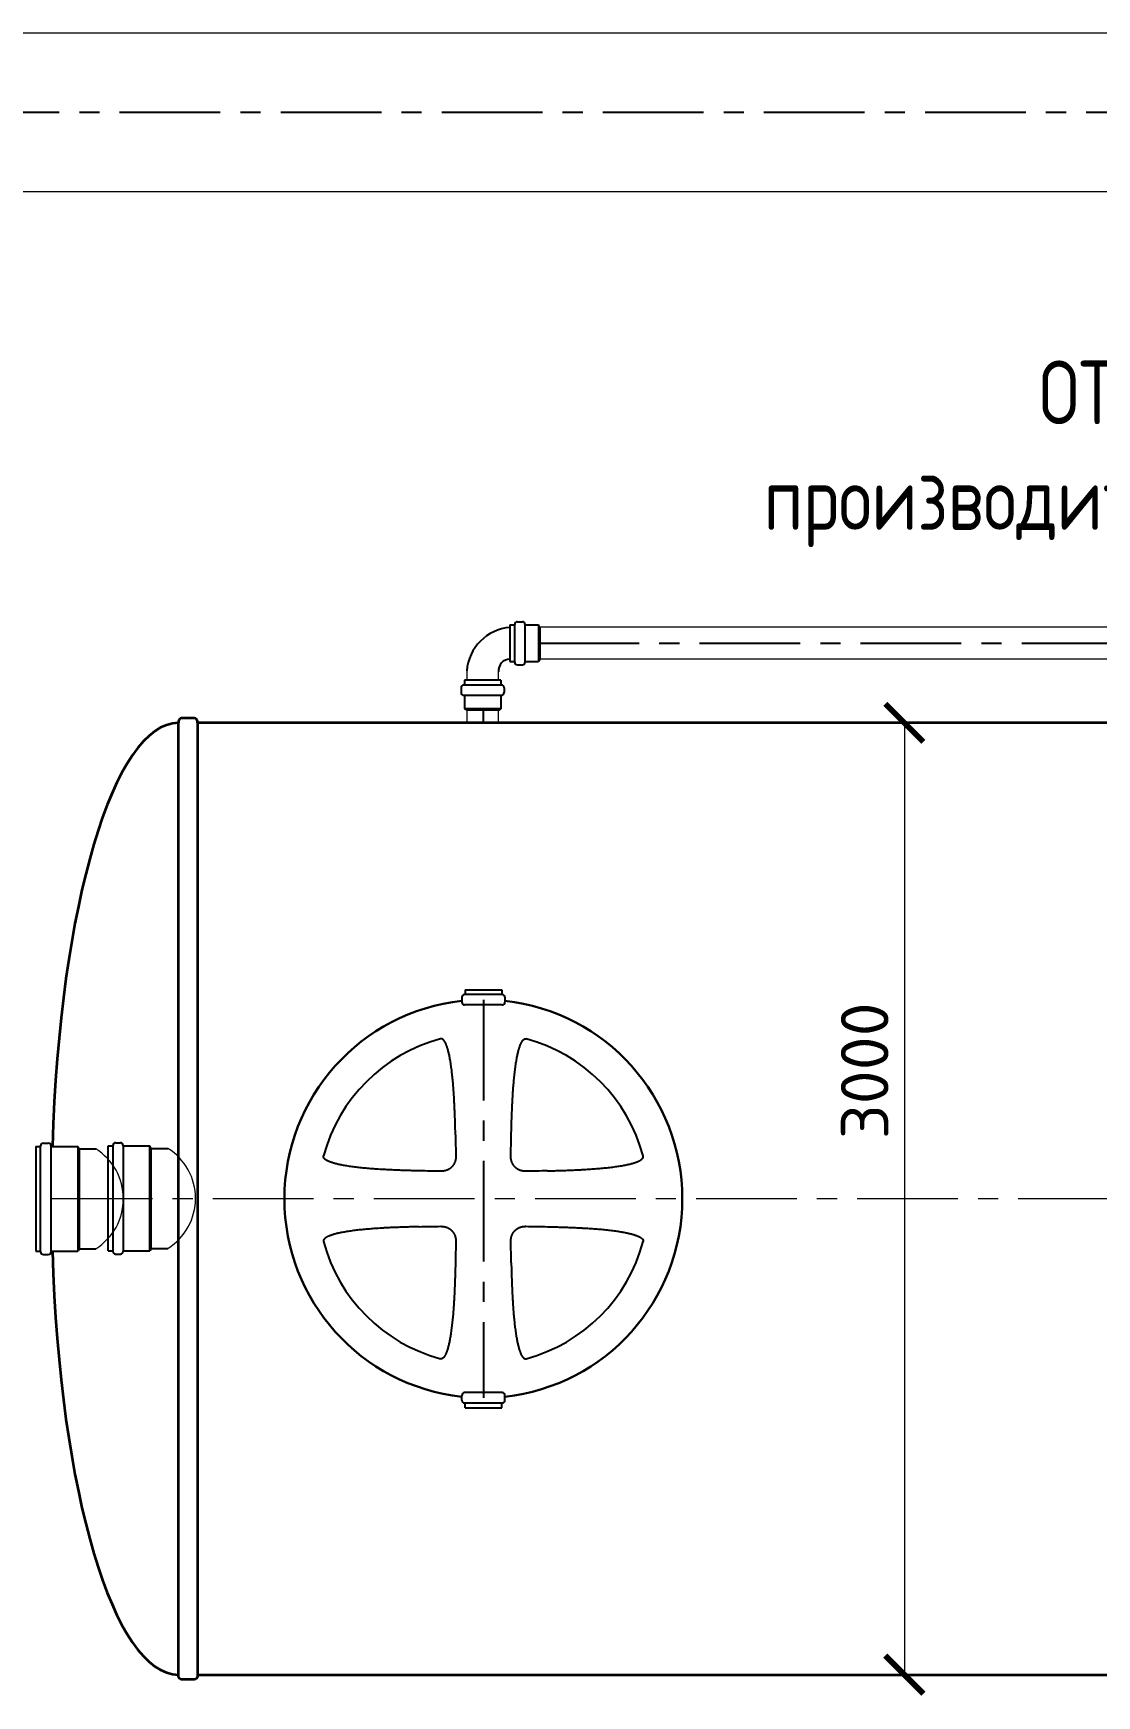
# Model space of a CAD drawing. Header units: millimetres. Extents: x 313506 to 417817, y -39276 to 9875.
# Drawn here: x 319700 to 323053, y -34477 to -29237 of the extents above; entities that cross this region are included whole.
import ezdxf

# ---------------------------------------------------------------- set-up
doc = ezdxf.new("R2010")
doc.units = ezdxf.units.MM
doc.linetypes.add('осевая', pattern=[50.8, 31.75, -6.35, 6.35, -6.35])
doc.layers.add('Mitat', color=1, linetype='Continuous')
doc.layers.add('Системный слой', color=7, linetype='Continuous')
doc.styles.add('ARTEM Arial', font='simplex.shx')
doc.styles.add('ARTEM GOST', font='GOST_A.TTF')
doc.dimstyles.new('ARTEM', dxfattribs={"dimtxt": 70, "dimasz": 50, "dimexe": 35, "dimexo": 15, "dimgap": 10, "dimtad": 1, "dimdec": 0, "dimtxsty": 'ARTEM Arial', "dimcen": 2.5, "dimclrd": 7, "dimclre": 7, "dimclrt": 7, "dimadec": 0, "dimazin": 0, "dimtfac": 1, "dimtdec": 0, "dimtmove": 0, "dimatfit": 3, "dimfxl": 1, "dimlwd": 15, "dimlwe": 15, "dimarcsym": 0})

# ---------------------------------------------------------------- blocks, each defined once
blk = doc.blocks.new('_ArchTick')
at = {"color": 0, "linetype": 'ByBlock', "const_width": 0.15}
blk.add_lwpolyline([(-0.5, -0.5), (0.5, 0.5)], dxfattribs=at)
blk = doc.blocks.new('*D348')
at = {"color": 7, "lineweight": 15, "transparency": 16777216}
for p, q in [((320232.5, -31410.4), (322496.7, -31410.4)), ((322446.7, -31410.4), (322446.7, -34410.4)), ((320232.5, -34410.4), (322496.7, -34410.4))]:
    blk.add_line(p, q, dxfattribs=at)
at = {"layer": 'Defpoints', "color": 0, "lineweight": 20, "transparency": 16777216}
for p in [(320217.5, -31410.4), (320217.5, -34410.4), (322446.7, -34410.4)]:
    blk.add_point(p, dxfattribs=at)
at = {"color": 7, "lineweight": 15, "transparency": 16777216, "xscale": 120, "yscale": 120, "zscale": 120}
for p, rotation in [((322446.7, -31410.4), 90), ((322446.7, -34410.4), 270)]:
    blk.add_blockref('_ArchTick', p, dxfattribs=dict(at, rotation=rotation))
at = {"color": 7, "lineweight": 20, "transparency": 16777216, "insert": (322321.7, -32506.8), "char_height": 150, "attachment_point": 5, "rotation": 90, "style": 'ARTEM Arial'}
blk.add_mtext('3000', dxfattribs=at)

msp = doc.modelspace()

# ---------------------------------------------------------------- linework, layer by layer
at = {"lineweight": 20}
for p, q in [((344466.3, -29236.7), (317848, -29236.7)), ((344466.3, -29736.7), (317848, -29736.7)), ((340591.7, -31109.1), (321297.2, -31109.1)), ((340591.7, -31209.1), (321297.4, -31209.1)), ((321066.9, -31246.5), (321066.9, -31275.8)), ((321166.7, -31275.8), (321166.7, -31246)), ((321066.9, -31370.1), (321066.9, -31410.4)), ((321166.4, -31410.4), (321166.4, -31370.1)), ((321069.2, -32251.6), (321069.2, -32251.6)), ((321168.1, -32251.6), (321168.1, -32251.6)), ((321069.2, -33569.1), (321069.2, -33569.1)), ((321168.1, -33569.1), (321168.1, -33569.1))]:
    msp.add_line(p, q, dxfattribs=at)
at = {"color": 1, "linetype": 'осевая', "lineweight": 25, "ltscale": 10}
for p, q in [((345689.5, -29486.7), (316861.9, -29486.7)), ((321292.9, -31159.1), (340591.7, -31159.1)), ((321119.2, -31410.4), (321119.2, -31370.1)), ((321119.1, -32283), (321119.1, -33537.7))]:
    msp.add_line(p, q, dxfattribs=at)
at = {"color": 7, "lineweight": 25}
for p, q in [((321203.1, -31101.7), (321203.1, -31217.1)), ((321203.1, -31101.7), (321218.1, -31101.7)), ((321218.1, -31218.7), (321218.1, -31100.1)), ((321226.8, -31091.4), (321242.1, -31091.4)), ((321250.8, -31218.7), (321250.8, -31100.1)), ((321250.8, -31101.7), (321292.9, -31101.7)), ((321297.4, -31109.4), (321292.9, -31101.7)), ((321203.1, -31217.1), (321218.1, -31217.1)), ((321226.8, -31227.4), (321242.1, -31227.4)), ((321250.8, -31217.1), (321292.9, -31217.1)), ((321297.4, -31209.4), (321292.9, -31217.1)), ((321174.5, -31275.8), (321059.1, -31275.8)), ((321059.1, -31275.8), (321059.1, -31290.8)), ((321174.5, -31275.8), (321174.5, -31290.8)), ((321048.8, -31299.5), (321048.8, -31314.8)), ((321057.5, -31290.8), (321176.1, -31290.8)), ((321057.5, -31323.5), (321176.1, -31323.5)), ((321059.1, -31323.5), (321059.1, -31365.7)), ((321174.5, -31323.5), (321174.5, -31365.7)), ((321184.8, -31299.5), (321184.8, -31314.8)), ((321066.8, -31370.1), (321059.1, -31365.7)), ((321166.8, -31370.1), (321174.5, -31365.7)), ((321051.2, -32275.3), (321051.2, -32290.6)), ((321178.5, -32266.6), (321059.9, -32266.6)), ((321061.5, -32251.6), (321176.9, -32251.6)), ((321061.5, -32251.6), (321061.5, -32266.6)), ((321176.9, -32251.6), (321176.9, -32266.6)), ((321187.2, -32275.3), (321187.2, -32290.6)), ((321178.5, -32299.3), (321059.9, -32299.3)), ((319708, -32745.2), (319708, -33075.6)), ((319708, -32745.2), (319723, -32745.2)), ((319723, -33077.2), (319723, -32743.6)), ((319731.7, -32734.9), (319747, -32734.9)), ((319755.7, -33077.2), (319755.7, -32743.6)), ((319755.7, -32745.2), (319840, -32745.2)), ((319844.4, -32752.9), (319840, -32745.2)), ((319935.6, -33074.3), (319935.6, -32743.9)), ((319935.6, -32743.9), (319950.6, -32743.9)), ((319950.6, -32742.3), (319950.6, -33075.9)), ((319959.3, -32733.6), (319974.6, -32733.6)), ((319983.3, -32742.3), (319983.3, -33075.9)), ((319983.3, -32743.9), (320067.6, -32743.9)), ((320072, -32751.6), (320067.6, -32743.9)), ((319844.4, -32752.9), (319896.6, -32752.9)), ((320072, -32751.6), (320124.2, -32751.6)), ((319708, -33075.6), (319723, -33075.6)), ((319731.7, -33085.9), (319747, -33085.9)), ((319755.7, -33075.6), (319840, -33075.6)), ((319844.4, -33067.9), (319840, -33075.6)), ((319844.4, -33067.9), (319896.6, -33067.9)), ((319935.6, -33074.3), (319950.6, -33074.3)), ((319959.3, -33084.6), (319974.6, -33084.6)), ((319983.3, -33074.3), (320067.6, -33074.3)), ((320072, -33066.6), (320067.6, -33074.3)), ((320072, -33066.6), (320124.2, -33066.6)), ((321051.2, -33545.4), (321051.2, -33530.1)), ((321178.5, -33521.4), (321059.9, -33521.4)), ((321187.2, -33545.4), (321187.2, -33530.1)), ((321178.5, -33554.1), (321059.9, -33554.1)), ((321061.5, -33569.1), (321061.5, -33554.1)), ((321061.5, -33569.1), (321176.9, -33569.1)), ((321176.9, -33569.1), (321176.9, -33554.1))]:
    msp.add_line(p, q, dxfattribs=at)
at = {"color": 1, "linetype": 'осевая', "lineweight": 15, "ltscale": 10}
msp.add_line((319758, -32909), (339268.1, -32911.8), dxfattribs=at)
at = {"lineweight": 35}
for points in [[(320167.5, -31395.4, 0.414214), (320157.5, -31405.4), (320157.5, -31410.4)], [(320217.5, -31410.4), (320217.5, -31405.4, 0.414214), (320207.5, -31395.4), (320167.5, -31395.4)], [(320167.5, -34425.4, -0.414214), (320157.5, -34415.4), (320157.5, -34410.4)], [(320217.5, -34410.4), (320217.5, -34415.4, -0.414214), (320207.5, -34425.4), (320167.5, -34425.4)]]:
    msp.add_lwpolyline(points, format="xyb", dxfattribs=at)
for points in [[(320157.5, -34410.4), (320157.5, -31410.4)], [(327299.2, -31410.4), (320217.5, -31410.4)], [(321066.3, -31410.4), (320217.5, -31410.4)], [(320217.5, -31410.4), (320217.5, -34410.4)], [(320217.5, -34410.4), (327299.2, -34410.4)]]:
    msp.add_lwpolyline(points, dxfattribs=at)
at = {"color": 7, "lineweight": 25}
for centre, radius, start, end in [((321214.6, -31257), 148, 94.4414, 175.9625), ((321226.8, -31100.1), 8.7, 90, 180), ((321242.1, -31100.1), 8.7, 0, 90), ((321203.4, -31246), 36.7, 90.3664, 185.2609), ((321226.8, -31218.7), 8.7, 180, 270), ((321242.1, -31218.7), 8.7, 270, 0), ((321057.5, -31299.5), 8.7, 90, 180), ((321057.5, -31314.8), 8.7, 180, 270), ((321176.1, -31299.5), 8.7, 0, 90), ((321176.1, -31314.8), 8.7, 270, 0), ((321059.9, -32275.3), 8.7, 90, 180), ((321178.5, -32275.3), 8.7, 0, 90), ((321059.9, -32290.6), 8.7, 180, 270), ((321178.5, -32290.6), 8.7, 270, 0), ((319731.7, -32743.6), 8.7, 90, 180), ((319747, -32743.6), 8.7, 0, 90), ((319959.3, -32742.3), 8.7, 90, 180), ((319974.6, -32742.3), 8.7, 0, 90), ((319731.7, -33077.2), 8.7, 180, 270), ((319747, -33077.2), 8.7, 270, 0), ((319959.3, -33075.9), 8.7, 180, 270), ((319974.6, -33075.9), 8.7, 270, 0), ((321059.9, -33530.1), 8.7, 90, 180), ((321178.5, -33530.1), 8.7, 0, 90), ((321059.9, -33545.4), 8.7, 180, 270), ((321178.5, -33545.4), 8.7, 270, 0)]:
    msp.add_arc(centre, radius, start, end, dxfattribs=at)
at = {"lineweight": 20}
for centre in [(319798.1, -32910.4), (320025.7, -32909.1)]:
    msp.add_arc(centre, 185.8, 302.0186, 57.9814, dxfattribs=at)
at = {"lineweight": 35}
for start_param, end_param in [(0, 1.46044), (1.681155, 3.141593)]:
    msp.add_ellipse((320157.5, -32910.4), major_axis=(0, 1500), ratio=0.266667, start_param=start_param, end_param=end_param, dxfattribs=at)
at = {"layer": 'Mitat', "color": 7, "lineweight": 25}
for p, q in [((321292.9, -31101.7), (321292.9, -31217.1)), ((321297.4, -31109.4), (321297.4, -31209.4)), ((321174.5, -31365.7), (321059.1, -31365.7)), ((321166.8, -31370.1), (321066.8, -31370.1)), ((319840, -32745.2), (319840, -33075.6)), ((320067.6, -33074.3), (320067.6, -32743.9)), ((319844.4, -32752.9), (319844.4, -33067.9)), ((320072, -33066.6), (320072, -32751.6))]:
    msp.add_line(p, q, dxfattribs=at)
at = {"layer": 'Системный слой', "color": 7, "lineweight": 30}
for start, end in [(96.2119, 263.7881), (276.233, 83.767)]:
    msp.add_arc((321119.1, -32910.4), 627.4, start, end, dxfattribs=at)
at = {"layer": 'Системный слой', "color": 7, "lineweight": 25}
for start, end in [(104.9943, 165.0057), (14.9943, 75.0057), (194.9943, 255.0057), (284.9943, 345.0057)]:
    msp.add_arc((321119.1, -32910.4), 521.8, start, end, dxfattribs=at)
at = {"layer": 'Системный слой', "color": 7, "lineweight": 25, "extrusion": (0, 0, -1)}
for centre, major_axis, start_param, end_param in [((319943.2, -32910.4), (0, -3187), -1.634239, -1.612784), ((322294.9, -32910.4), (0, 3187), -1.528808, -1.507354), ((321119.1, -31734.5), (-3187, 0), -1.528808, -1.507354), ((321119.1, -31734.5), (-3187, 0), -1.634239, -1.612784), ((321119.1, -34086.2), (3187, 0), -1.634239, -1.612784), ((321119.1, -34086.2), (3187, 0), -1.528808, -1.507354), ((319943.2, -32910.4), (0, -3187), -1.528808, -1.507354), ((322294.9, -32910.4), (0, 3187), -1.634239, -1.612784)]:
    msp.add_ellipse(centre, major_axis=major_axis, ratio=0.34202, start_param=start_param, end_param=end_param, dxfattribs=at)
at = {"layer": 'Системный слой', "color": 7, "lineweight": 25}
for points, knots in [([(321031, -32708.3), (321030.9, -32702.9), (321030.7, -32692), (321030.2, -32675.4), (321029.8, -32661.3), (321029.4, -32649.7), (321029, -32640.8), (321028.6, -32630.6), (321028.1, -32619.3), (321027.5, -32606.7), (321026.9, -32595.1), (321026.3, -32584.3), (321025.6, -32574.6), (321025, -32564.9), (321024.2, -32555.2), (321023.4, -32545.6), (321022.6, -32536.1), (321021.7, -32526.9), (321020.7, -32517.8), (321019.7, -32509), (321018.7, -32500.5), (321017.5, -32492.1), (321016.3, -32484.1), (321015.1, -32476.4), (321013.8, -32469.2), (321012.5, -32462.4), (321011.2, -32456.1), (321009.9, -32450.2), (321008.6, -32445), (321007.3, -32440.1), (321006, -32435.6), (321004.6, -32431.6), (321003.4, -32428), (321002.2, -32424.9), (321001, -32422.2), (320999.9, -32419.8), (320999, -32417.9), (320998, -32416.2), (320997.2, -32414.8), (320996.3, -32413.5), (320995.6, -32412.4), (320994.9, -32411.5), (320994.3, -32410.8), (320993.7, -32410.2), (320993.3, -32409.7), (320992.8, -32409.2), (320992.4, -32408.9), (320992, -32408.5), (320991.6, -32408.2), (320991.3, -32408), (320991, -32407.7), (320990.6, -32407.5), (320990.2, -32407.3), (320989.8, -32407), (320989.3, -32406.8), (320988.8, -32406.6), (320988.2, -32406.4), (320987.5, -32406.2), (320986.7, -32406.1), (320985.9, -32406), (320985.2, -32406.1), (320984.6, -32406.2), (320984.2, -32406.3), (320984.1, -32406.3)], [0, 0, 0, 0, 3.294372, 6.658592, 10.121593, 11.902894, 13.727108, 15.565806, 18.089199, 20.650882, 23.250738, 25.227925, 27.214477, 29.207845, 31.198516, 33.161939, 35.100749, 36.992852, 38.86301, 40.668913, 42.43271, 44.134312, 45.815956, 47.40632, 48.925529, 50.321905, 51.666806, 52.875385, 53.998684, 55.003566, 55.973887, 56.834853, 57.620252, 58.285215, 58.906539, 59.421027, 59.873097, 60.246259, 60.602155, 60.908041, 61.180307, 61.401463, 61.604048, 61.767517, 61.910185, 62.028901, 62.14479, 62.250718, 62.349589, 62.437156, 62.520317, 62.600986, 62.683377, 62.794474, 62.904935, 63.013803, 63.122506, 63.271682, 63.45784, 63.633238, 63.754366, 63.934896, 64, 64, 64, 64]), ([(321207.1, -32708.3), (321207.2, -32702.9), (321207.5, -32692), (321207.9, -32675.4), (321208.3, -32661.2), (321208.8, -32649.6), (321209.1, -32640.6), (321209.5, -32631.5), (321209.9, -32622.3), (321210.3, -32612.9), (321210.8, -32603.3), (321211.3, -32593.7), (321211.9, -32583.9), (321212.5, -32574.2), (321213.2, -32564.4), (321214, -32554.6), (321214.7, -32545), (321215.6, -32535.6), (321216.5, -32526.3), (321217.5, -32517.2), (321218.5, -32508.4), (321219.6, -32499.8), (321220.7, -32491.5), (321221.9, -32483.5), (321223.1, -32475.8), (321224.4, -32468.6), (321225.7, -32461.8), (321227, -32455.5), (321228.4, -32449.7), (321229.7, -32444.5), (321231, -32439.6), (321232.3, -32435.2), (321233.6, -32431.2), (321234.9, -32427.7), (321236.1, -32424.6), (321237.2, -32421.9), (321238.3, -32419.6), (321239.3, -32417.7), (321240.2, -32416.1), (321241, -32414.7), (321241.8, -32413.4), (321242.6, -32412.4), (321243.2, -32411.5), (321243.8, -32410.8), (321244.4, -32410.2), (321244.9, -32409.7), (321245.3, -32409.2), (321245.7, -32408.9), (321246.1, -32408.5), (321246.5, -32408.2), (321246.8, -32408), (321247.2, -32407.7), (321247.5, -32407.5), (321247.9, -32407.3), (321248.3, -32407), (321248.8, -32406.8), (321249.3, -32406.6), (321249.9, -32406.4), (321250.6, -32406.2), (321251.4, -32406.1), (321252.2, -32406), (321253, -32406.1), (321253.6, -32406.2), (321254, -32406.3), (321254.1, -32406.3)], [0, 0, 0, 0, 3.346522, 6.766848, 10.291529, 12.10647, 13.966728, 15.842272, 17.760329, 19.705723, 21.690551, 23.687495, 25.705597, 27.732688, 29.765616, 31.795276, 33.795524, 35.769581, 37.694349, 39.596139, 41.431301, 43.222957, 44.950628, 46.657893, 48.27186, 49.813093, 51.228677, 52.591625, 53.814671, 54.950111, 55.963708, 56.941681, 57.807329, 58.595452, 59.260387, 59.880783, 60.393124, 60.842571, 61.213062, 61.566815, 61.871519, 62.143339, 62.364996, 62.568381, 62.733225, 62.877534, 62.998106, 63.115804, 63.223386, 63.323799, 63.412733, 63.497193, 63.579124, 63.662803, 63.775637, 63.887825, 63.998395, 64.108796, 64.260302, 64.449369, 64.627508, 64.750528, 64.933879, 65, 65, 65, 65]), ([(320917, -32822.3), (320911.9, -32822.2), (320901.5, -32822), (320888.4, -32821.6), (320876.1, -32821.3), (320862.9, -32820.9), (320845.8, -32820.2), (320827.6, -32819.4), (320811.7, -32818.6), (320798.8, -32817.9), (320788.2, -32817.3), (320778.2, -32816.6), (320768.6, -32815.9), (320759, -32815.1), (320749.6, -32814.3), (320740.2, -32813.4), (320731.1, -32812.5), (320722.2, -32811.5), (320713.5, -32810.5), (320705, -32809.4), (320696.8, -32808.2), (320688.9, -32807), (320681.4, -32805.8), (320674.4, -32804.5), (320667.8, -32803.2), (320661.8, -32801.9), (320656.2, -32800.5), (320651.1, -32799.2), (320646.4, -32797.9), (320642.1, -32796.5), (320638.3, -32795.3), (320635, -32794), (320632.1, -32792.8), (320629.6, -32791.7), (320627.5, -32790.7), (320625.6, -32789.7), (320624.1, -32788.8), (320622.7, -32788), (320621.5, -32787.2), (320620.6, -32786.5), (320619.8, -32785.8), (320619.1, -32785.3), (320618.6, -32784.8), (320618.1, -32784.3), (320617.7, -32783.9), (320617.3, -32783.5), (320617, -32783.1), (320616.7, -32782.7), (320616.5, -32782.4), (320616.2, -32782), (320616, -32781.6), (320615.7, -32781.1), (320615.5, -32780.6), (320615.3, -32780.1), (320615.1, -32779.6), (320614.9, -32778.8), (320614.8, -32778), (320614.7, -32777.2), (320614.8, -32776.5), (320614.9, -32775.9), (320615, -32775.5), (320615, -32775.4)], [0, 0, 0, 0, 3.02765, 6.130095, 7.711356, 10.295721, 13.929306, 17.852185, 21.075848, 23.356556, 25.454567, 27.369743, 29.28457, 31.181263, 33.060102, 34.903414, 36.729231, 38.501691, 40.238572, 41.921872, 43.587415, 45.168284, 46.682445, 48.08064, 49.429669, 50.648002, 51.78422, 52.805921, 53.793743, 54.673452, 55.478237, 56.163293, 56.80467, 57.338103, 57.808296, 58.197357, 58.567882, 58.885925, 59.167818, 59.395948, 59.604956, 59.772794, 59.91893, 60.040332, 60.158922, 60.267663, 60.369344, 60.459616, 60.545402, 60.628157, 60.712316, 60.824376, 60.935003, 61.043224, 61.149462, 61.294441, 61.474783, 61.6447, 61.762042, 61.936931, 62, 62, 62, 62]), ([(321032.3, -32776.6), (321032.3, -32777.4), (321032.3, -32779.1), (321032.1, -32781.6), (321031.9, -32784.1), (321031.5, -32786.6), (321030.9, -32789.1), (321030.3, -32791.5), (321029.5, -32794), (321028.6, -32796.3), (321027.6, -32798.6), (321026.4, -32800.7), (321025.2, -32802.8), (321023.9, -32804.8), (321022.5, -32806.6), (321021.1, -32808.4), (321019.6, -32810), (321018.1, -32811.5), (321016.6, -32812.8), (321014.9, -32814.1), (321013.2, -32815.4), (321011.5, -32816.5), (321009.9, -32817.5), (321008, -32818.5), (321005.9, -32819.5), (321003.4, -32820.5), (321000.8, -32821.4), (320998.6, -32822), (320996.3, -32822.6), (320993.8, -32823), (320990.8, -32823.4), (320987.9, -32823.6), (320986.2, -32823.6), (320985.3, -32823.6)], [0, 0, 0, 0, 1.160827, 2.293622, 3.43563, 4.588756, 5.746246, 6.905348, 8.060469, 9.206891, 10.341224, 11.457239, 12.554235, 13.633163, 14.697615, 15.730559, 16.730575, 17.684561, 18.604883, 19.490061, 20.578623, 21.459916, 22.381037, 23.113319, 24.320591, 25.627437, 26.832376, 28.012841, 28.720001, 30.061886, 31.592299, 32.799071, 34, 34, 34, 34]), ([(321252.8, -32823.6), (321252, -32823.6), (321250.3, -32823.6), (321247.8, -32823.4), (321245.3, -32823.2), (321242.8, -32822.8), (321240.3, -32822.2), (321237.9, -32821.6), (321235.5, -32820.8), (321233.1, -32819.9), (321230.9, -32818.9), (321228.7, -32817.7), (321226.6, -32816.5), (321224.7, -32815.2), (321222.8, -32813.8), (321221, -32812.4), (321219.4, -32810.9), (321218, -32809.4), (321216.6, -32807.9), (321215.3, -32806.2), (321214.1, -32804.5), (321212.9, -32802.8), (321212, -32801.2), (321211, -32799.3), (321209.9, -32797.2), (321208.9, -32794.7), (321208, -32792.1), (321207.4, -32789.9), (321206.9, -32787.6), (321206.4, -32785.1), (321206, -32782.1), (321205.9, -32779.2), (321205.8, -32777.5), (321205.9, -32776.6)], [0, 0, 0, 0, 1.160827, 2.293622, 3.43563, 4.588756, 5.746246, 6.905348, 8.060469, 9.206891, 10.341224, 11.457239, 12.554235, 13.633163, 14.697615, 15.730559, 16.730575, 17.684561, 18.604883, 19.490061, 20.578623, 21.459916, 22.381037, 23.113319, 24.320591, 25.627437, 26.832376, 28.012841, 28.720001, 30.061886, 31.592299, 32.799071, 34, 34, 34, 34]), ([(321321.1, -32822.3), (321326.4, -32822.2), (321337, -32822), (321350.3, -32821.6), (321362.9, -32821.2), (321376.4, -32820.8), (321393.8, -32820.2), (321412.3, -32819.4), (321428.5, -32818.5), (321441.5, -32817.8), (321452.2, -32817.1), (321462.3, -32816.4), (321472, -32815.7), (321481.6, -32814.9), (321491, -32814.1), (321500.4, -32813.2), (321509.5, -32812.3), (321518.4, -32811.3), (321527, -32810.2), (321535.5, -32809.1), (321543.6, -32807.9), (321551.5, -32806.7), (321558.8, -32805.4), (321565.8, -32804.1), (321572.2, -32802.8), (321578.2, -32801.4), (321583.6, -32800.1), (321588.6, -32798.8), (321593.2, -32797.4), (321597.4, -32796.1), (321601, -32794.8), (321604.2, -32793.6), (321607, -32792.4), (321609.4, -32791.3), (321611.4, -32790.3), (321613.1, -32789.4), (321614.6, -32788.5), (321615.9, -32787.7), (321617, -32786.9), (321617.9, -32786.2), (321618.6, -32785.6), (321619.3, -32785), (321619.8, -32784.6), (321620.2, -32784.1), (321620.6, -32783.7), (321620.9, -32783.3), (321621.2, -32782.9), (321621.5, -32782.6), (321621.7, -32782.3), (321621.9, -32781.9), (321622.2, -32781.5), (321622.4, -32781.1), (321622.7, -32780.6), (321622.9, -32780.1), (321623.1, -32779.5), (321623.2, -32778.8), (321623.4, -32778), (321623.4, -32777.2), (321623.4, -32776.5), (321623.3, -32775.9), (321623.2, -32775.5), (321623.1, -32775.4)], [0, 0, 0, 0, 3.098261, 6.270257, 7.885874, 10.522158, 14.222088, 18.211189, 21.48322, 23.791405, 25.91056, 27.83924, 29.766287, 31.670808, 33.554374, 35.397495, 37.221269, 38.987539, 40.715871, 42.387727, 44.041242, 45.608249, 47.107289, 48.488328, 49.8195, 51.017864, 52.132795, 53.131323, 54.095468, 54.950922, 55.731334, 56.392139, 57.009565, 57.520478, 57.969136, 58.338887, 58.691133, 58.993238, 59.261551, 59.478662, 59.677208, 59.836711, 59.975492, 60.090496, 60.202763, 60.305383, 60.401166, 60.485997, 60.56656, 60.644707, 60.724522, 60.832147, 60.939155, 61.044621, 61.149928, 61.294442, 61.474783, 61.6447, 61.762042, 61.936931, 62, 62, 62, 62]), ([(320917, -32998.4), (320911.9, -32998.5), (320901.5, -32998.7), (320888.4, -32999.1), (320876.1, -32999.5), (320862.9, -32999.9), (320845.8, -33000.5), (320827.6, -33001.3), (320811.7, -33002.1), (320798.8, -33002.8), (320788.2, -33003.5), (320778.2, -33004.1), (320768.6, -33004.8), (320759, -33005.6), (320749.6, -33006.4), (320740.2, -33007.3), (320731.1, -33008.2), (320722.2, -33009.2), (320713.5, -33010.2), (320705, -33011.3), (320696.8, -33012.5), (320688.9, -33013.7), (320681.4, -33015), (320674.4, -33016.3), (320667.8, -33017.6), (320661.8, -33018.9), (320656.2, -33020.2), (320651.1, -33021.5), (320646.4, -33022.8), (320642.1, -33024.2), (320638.3, -33025.5), (320635, -33026.7), (320632.1, -33027.9), (320629.6, -33029), (320627.5, -33030), (320625.6, -33031), (320624.1, -33031.9), (320622.7, -33032.8), (320621.5, -33033.5), (320620.6, -33034.3), (320619.8, -33034.9), (320619.1, -33035.5), (320618.6, -33036), (320618.1, -33036.4), (320617.7, -33036.9), (320617.3, -33037.3), (320617, -33037.7), (320616.7, -33038), (320616.5, -33038.4), (320616.2, -33038.7), (320616, -33039.1), (320615.7, -33039.6), (320615.5, -33040.1), (320615.3, -33040.6), (320615.1, -33041.2), (320614.9, -33041.9), (320614.8, -33042.7), (320614.7, -33043.5), (320614.8, -33044.3), (320614.9, -33044.9), (320615, -33045.3), (320615, -33045.4)], [0, 0, 0, 0, 3.02765, 6.130095, 7.711356, 10.295721, 13.929306, 17.852185, 21.075848, 23.356556, 25.454567, 27.369743, 29.28457, 31.181263, 33.060102, 34.903414, 36.729231, 38.501691, 40.238572, 41.921872, 43.587415, 45.168284, 46.682445, 48.08064, 49.429669, 50.648002, 51.78422, 52.805921, 53.793743, 54.673452, 55.478237, 56.163293, 56.80467, 57.338103, 57.808296, 58.197357, 58.567882, 58.885925, 59.167818, 59.395948, 59.604956, 59.772794, 59.91893, 60.040332, 60.158922, 60.267663, 60.369344, 60.459616, 60.545402, 60.628157, 60.712316, 60.824376, 60.935003, 61.043224, 61.149462, 61.294441, 61.474783, 61.6447, 61.762042, 61.936931, 62, 62, 62, 62]), ([(320985.3, -32997.2), (320986.1, -32997.1), (320987.8, -32997.2), (320990.3, -32997.3), (320992.8, -32997.6), (320995.3, -32998), (320997.8, -32998.5), (321000.2, -32999.2), (321002.6, -32999.9), (321005, -33000.8), (321007.3, -33001.9), (321009.4, -33003), (321011.5, -33004.2), (321013.5, -33005.5), (321015.3, -33006.9), (321017, -33008.4), (321018.6, -33009.8), (321020.2, -33011.4), (321021.7, -33013.1), (321023.1, -33014.9), (321024.4, -33016.7), (321025.8, -33018.9), (321027, -33021), (321028, -33023), (321028.9, -33025.2), (321029.6, -33027.2), (321030.4, -33029.5), (321030.9, -33031.5), (321031.4, -33033.8), (321031.7, -33035.8), (321032.1, -33038.4), (321032.3, -33041.3), (321032.3, -33043.2), (321032.3, -33044.1)], [0, 0, 0, 0, 1.160825, 2.293619, 3.435628, 4.588757, 5.746252, 6.905358, 8.060478, 9.206889, 10.341203, 11.457205, 12.554205, 13.633169, 14.695741, 15.717068, 16.69175, 17.601108, 18.876909, 19.676175, 20.71619, 22.027068, 23.211446, 23.982012, 25.113816, 26.386625, 26.915982, 28.452958, 29.235773, 30.022226, 31.353686, 32.71083, 34, 34, 34, 34]), ([(321205.9, -33044.1), (321205.8, -33043.3), (321205.9, -33041.6), (321206, -33039.1), (321206.3, -33036.6), (321206.7, -33034.1), (321207.2, -33031.6), (321207.8, -33029.2), (321208.6, -33026.8), (321209.5, -33024.4), (321210.6, -33022.2), (321211.7, -33020), (321212.9, -33017.9), (321214.2, -33016), (321215.6, -33014.1), (321217.1, -33012.4), (321218.6, -33010.7), (321220.1, -33009.3), (321221.6, -33007.9), (321223.2, -33006.6), (321224.9, -33005.4), (321226.7, -33004.2), (321228.3, -33003.3), (321230.1, -33002.3), (321232.2, -33001.2), (321234.8, -33000.2), (321237.3, -32999.3), (321239.5, -32998.7), (321241.8, -32998.2), (321244.4, -32997.7), (321247.3, -32997.3), (321250.2, -32997.2), (321252, -32997.1), (321252.8, -32997.2)], [0, 0, 0, 0, 1.160827, 2.293622, 3.43563, 4.588756, 5.746246, 6.905348, 8.060469, 9.206891, 10.341224, 11.457239, 12.554235, 13.633163, 14.697615, 15.730559, 16.730575, 17.684561, 18.604883, 19.490061, 20.578623, 21.459916, 22.381037, 23.113319, 24.320591, 25.627437, 26.832376, 28.012841, 28.720001, 30.061886, 31.592299, 32.799071, 34, 34, 34, 34]), ([(321321.1, -32998.4), (321326.4, -32998.5), (321337, -32998.8), (321350.3, -32999.1), (321362.9, -32999.5), (321376.4, -32999.9), (321393.8, -33000.6), (321412.3, -33001.4), (321428.5, -33002.2), (321441.5, -33002.9), (321452.2, -33003.6), (321462.3, -33004.3), (321472, -33005), (321481.6, -33005.8), (321491, -33006.6), (321500.4, -33007.5), (321509.5, -33008.5), (321518.4, -33009.5), (321527, -33010.5), (321535.5, -33011.6), (321543.6, -33012.8), (321551.5, -33014.1), (321558.8, -33015.3), (321565.8, -33016.6), (321572.2, -33018), (321578.2, -33019.3), (321583.6, -33020.6), (321588.6, -33022), (321593.2, -33023.3), (321597.4, -33024.6), (321601, -33025.9), (321604.2, -33027.1), (321607, -33028.3), (321609.4, -33029.4), (321611.4, -33030.4), (321613.1, -33031.3), (321614.6, -33032.2), (321615.9, -33033.1), (321617, -33033.8), (321617.9, -33034.5), (321618.6, -33035.1), (321619.3, -33035.7), (321619.8, -33036.2), (321620.2, -33036.6), (321620.6, -33037), (321620.9, -33037.4), (321621.2, -33037.8), (321621.5, -33038.1), (321621.7, -33038.5), (321621.9, -33038.8), (321622.2, -33039.2), (321622.4, -33039.6), (321622.7, -33040.1), (321622.9, -33040.6), (321623.1, -33041.2), (321623.2, -33041.9), (321623.4, -33042.7), (321623.4, -33043.5), (321623.4, -33044.3), (321623.3, -33044.9), (321623.2, -33045.3), (321623.1, -33045.4)], [0, 0, 0, 0, 3.098261, 6.270257, 7.885874, 10.522158, 14.222088, 18.211189, 21.48322, 23.791405, 25.91056, 27.83924, 29.766287, 31.670808, 33.554374, 35.397495, 37.221271, 38.987539, 40.715869, 42.387727, 44.041242, 45.608249, 47.107289, 48.488328, 49.8195, 51.017864, 52.132795, 53.131323, 54.095468, 54.950922, 55.731334, 56.392139, 57.009565, 57.520478, 57.969136, 58.338887, 58.691133, 58.993238, 59.261551, 59.478662, 59.677208, 59.836711, 59.975492, 60.090496, 60.202763, 60.305383, 60.401166, 60.485997, 60.56656, 60.644707, 60.724522, 60.832147, 60.939155, 61.044621, 61.149928, 61.294442, 61.474783, 61.6447, 61.762042, 61.936931, 62, 62, 62, 62]), ([(321031, -33112.4), (321030.9, -33117.9), (321030.7, -33129), (321030.3, -33142.9), (321029.9, -33154.5), (321029.6, -33164.2), (321029.2, -33176.5), (321028.6, -33191.1), (321027.9, -33207.6), (321027.1, -33222.6), (321026.3, -33235.6), (321025.6, -33246.3), (321024.9, -33256.4), (321024.2, -33266), (321023.4, -33275.6), (321022.6, -33284.9), (321021.7, -33294.1), (321020.7, -33303.1), (321019.7, -33311.9), (321018.6, -33320.4), (321017.5, -33328.6), (321016.3, -33336.6), (321015.1, -33344.3), (321013.9, -33351.4), (321012.6, -33358.2), (321011.3, -33364.5), (321009.9, -33370.3), (321008.6, -33375.5), (321007.3, -33380.4), (321006, -33384.9), (321004.7, -33388.9), (321003.5, -33392.5), (321002.2, -33395.7), (321001.1, -33398.4), (321000, -33400.8), (320999, -33402.7), (320998.1, -33404.4), (320997.2, -33405.9), (320996.4, -33407.2), (320995.6, -33408.3), (320994.9, -33409.2), (320994.3, -33409.9), (320993.7, -33410.6), (320993.3, -33411.1), (320992.8, -33411.5), (320992.4, -33411.9), (320992, -33412.2), (320991.6, -33412.5), (320991.3, -33412.8), (320991, -33413), (320990.6, -33413.2), (320990.2, -33413.5), (320989.8, -33413.7), (320989.3, -33414), (320988.8, -33414.2), (320988.2, -33414.4), (320987.5, -33414.6), (320986.7, -33414.7), (320985.9, -33414.7), (320985.2, -33414.7), (320984.6, -33414.6), (320984.2, -33414.5), (320984.1, -33414.4)], [0, 0, 0, 0, 3.289426, 6.641073, 8.341944, 10.288254, 12.467464, 15.73036, 19.040043, 22.396272, 24.748618, 26.9013, 28.85179, 30.799553, 32.720392, 34.61697, 36.467565, 38.296603, 40.062486, 41.787015, 43.450467, 45.094385, 46.649301, 48.134932, 49.501134, 50.817333, 52.001692, 53.103719, 54.091658, 55.04643, 55.895777, 56.672128, 57.331893, 57.949266, 58.462051, 58.913492, 59.286861, 59.642661, 59.947993, 60.219335, 60.439132, 60.640228, 60.80198, 60.942837, 61.059698, 61.173776, 61.278051, 61.375378, 61.461577, 61.543439, 61.622848, 61.70395, 61.81331, 61.922045, 62.029212, 62.136217, 62.283062, 62.466311, 62.638969, 62.758204, 62.935914, 63, 63, 63, 63]), ([(321207.1, -33112.4), (321207.2, -33117.8), (321207.5, -33128.6), (321207.8, -33142.3), (321208.2, -33153.7), (321208.5, -33163.3), (321208.9, -33175.5), (321209.5, -33189.9), (321210.2, -33206.3), (321211, -33221.2), (321211.7, -33234.3), (321212.4, -33245), (321213.1, -33255), (321213.8, -33264.7), (321214.6, -33274.3), (321215.5, -33283.7), (321216.4, -33293), (321217.3, -33302), (321218.3, -33310.9), (321219.4, -33319.4), (321220.5, -33327.8), (321221.7, -33335.8), (321222.9, -33343.6), (321224.2, -33350.9), (321225.5, -33357.7), (321226.8, -33364.1), (321228.1, -33370), (321229.4, -33375.3), (321230.7, -33380.2), (321232.1, -33384.7), (321233.4, -33388.9), (321234.7, -33392.5), (321235.9, -33395.7), (321237, -33398.4), (321238.1, -33400.8), (321239.1, -33402.7), (321240.1, -33404.4), (321240.9, -33405.9), (321241.8, -33407.2), (321242.5, -33408.3), (321243.2, -33409.2), (321243.8, -33409.9), (321244.4, -33410.6), (321244.9, -33411.1), (321245.3, -33411.5), (321245.7, -33411.9), (321246.1, -33412.2), (321246.5, -33412.5), (321246.8, -33412.8), (321247.2, -33413), (321247.5, -33413.2), (321247.9, -33413.5), (321248.3, -33413.7), (321248.8, -33414), (321249.3, -33414.2), (321249.9, -33414.4), (321250.6, -33414.6), (321251.4, -33414.7), (321252.2, -33414.7), (321253, -33414.7), (321253.6, -33414.6), (321254, -33414.5), (321254.1, -33414.4)], [0, 0, 0, 0, 3.218923, 6.506826, 8.178508, 10.098303, 12.252324, 15.489576, 18.77979, 22.122744, 24.473336, 26.627827, 28.584132, 30.538174, 32.467068, 34.373014, 36.235157, 38.076608, 39.857077, 41.597492, 43.27857, 44.940532, 46.513958, 48.018144, 49.402538, 50.736545, 51.936949, 53.053667, 54.053979, 55.020167, 55.878253, 56.661609, 57.325775, 57.946675, 58.461223, 58.913538, 59.286894, 59.642684, 59.948009, 60.219346, 60.43914, 60.640233, 60.801982, 60.942838, 61.059698, 61.173776, 61.278051, 61.375378, 61.461577, 61.543439, 61.622847, 61.70395, 61.81331, 61.922045, 62.029212, 62.136217, 62.283062, 62.466311, 62.638969, 62.758204, 62.935914, 63, 63, 63, 63])]:
    msp.add_open_spline(points, degree=3, knots=knots, dxfattribs=at)

# ---------------------------------------------------------------- texts
at = {"lineweight": 20, "insert": (321953.3, -30268.8), "char_height": 200, "width": 3508.954, "attachment_point": 1, "style": 'ARTEM GOST'}
msp.add_mtext('\\pi918.17;ОТБ-60 (3,0х8,0), \\P\\pi49.688;производительностью 56-60 л/с', dxfattribs=at)

# ---------------------------------------------------------------- dimensions: what is measured, and where the dimension line sits
at = {"lineweight": 20}
dim = msp.add_linear_dim(base=(322446.7, -34410.4), p1=(320217.5, -31410.4), p2=(320217.5, -34410.4), angle=90, dimstyle='ARTEM', override={"dimtxt": 150, "dimasz": 120, "dimexe": 50, "dimgap": 50, "dimblk1": 'ArchTick', "dimblk2": 'ArchTick', "dimsah": 1}, dxfattribs=at)
dim.commit()
dim.dimension.update_dxf_attribs({"geometry": '*D348', "text_midpoint": (322446.7, -32506.8), "dimtype": 160})

doc.saveas('drawing.dxf')
